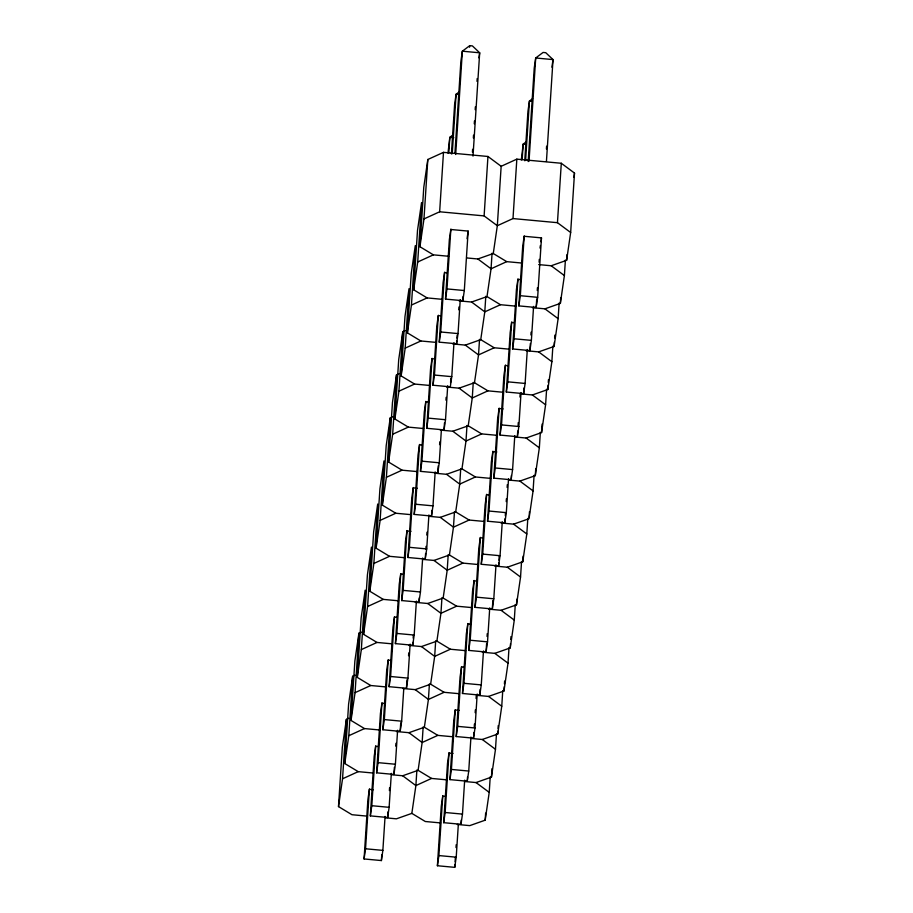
<?xml version="1.0" encoding="UTF-8"?>
<svg xmlns="http://www.w3.org/2000/svg" width="913" height="913" viewBox="0 0 913 913"><rect width="100%" height="100%" fill="white"/><g stroke="black" fill="none" stroke-linecap="round" stroke-linejoin="round"><path stroke-width="1.37" d="M367.231 816.131L351.95 814.716L338.495 806.59L342.341 747.165L346.381 719.353L348.8 718.257M338.495 806.59L342.546 778.789L346.381 719.353M373.497 773.06L358.216 771.645L344.76 763.53L348.606 704.094L352.646 676.282L355.054 675.186M344.76 763.53L348.8 735.718L352.646 676.282M379.762 729.989L364.481 728.574L351.026 720.46L354.872 661.023L358.912 633.223L361.32 632.127M351.026 720.46L355.066 692.647L358.912 633.223M357.291 677.389L361.137 617.964L365.177 590.152L361.331 649.588L357.291 677.389L370.735 685.515L386.028 686.93M363.557 634.33L367.403 574.893L371.443 547.092L367.597 606.517L363.557 634.33L377.001 642.444L392.293 643.859M369.822 591.259L373.657 531.834L377.708 504.022L373.862 563.458L369.822 591.259L383.266 599.385L398.559 600.8M376.088 548.199L379.922 488.763L383.974 460.951L380.128 520.387L376.088 548.199L389.531 556.314L404.824 557.729M411.078 514.658L395.797 513.243L382.342 505.129L386.188 445.692L390.239 417.892L392.647 416.796M382.342 505.129L386.393 477.316L390.239 417.892M417.344 471.599L402.062 470.184L388.607 462.058L392.453 402.633L396.504 374.821L398.913 373.725M385.069 816.427L382.867 850.38L381.394 860.56L364.07 858.95L367.905 799.526L369.445 788.992M364.07 858.95L365.542 848.782L369.388 789.346L373.383 789.722M388.607 462.058L392.658 434.257L396.504 374.821M423.609 428.528L408.328 427.113L394.873 418.999L398.719 359.562L402.759 331.761L405.178 330.654M391.335 773.357L389.132 807.32L387.66 817.489L370.336 815.891L374.17 756.455L375.711 745.921M370.336 815.891L371.808 805.711L375.654 746.286L378.324 746.526M394.873 418.999L398.924 391.186L402.759 331.761M401.138 375.928L404.984 316.503L409.024 288.691L405.189 348.127L401.138 375.928L414.593 384.053L429.875 385.469M397.6 730.286L395.397 764.249L393.925 774.429L376.601 772.82L380.436 713.384L381.976 702.862M376.601 772.82L378.073 762.652L381.919 703.215L384.59 703.466M407.403 332.868L411.249 273.432L415.289 245.631L411.443 305.056L407.403 332.868L420.859 340.983L436.14 342.398M403.774 688.642L401.663 721.19L400.179 731.359L382.855 729.749L386.701 670.325L388.23 659.791M382.855 729.749L384.339 719.581L388.185 660.145L390.844 660.396M413.669 289.798L417.515 230.361L421.555 202.56L417.709 261.997L413.669 289.798L427.124 297.912L442.406 299.338M410.12 644.156L407.928 678.119L406.445 688.288L389.121 686.69L392.967 627.254L394.496 616.731M389.121 686.69L390.604 676.51L394.45 617.085L397.109 617.325M448.671 256.268L433.378 254.853L419.934 246.727L423.78 187.302L427.82 159.49L443.49 152.357L487.953 156.477L501.157 166.292L497.323 225.716L493.271 253.529L477.853 258.972L466.737 257.945M381.394 860.56L381.76 854.899M416.385 601.096L414.194 635.049L412.71 645.229L395.386 643.619L399.232 584.194L400.761 573.661M395.386 643.619L396.87 633.451L400.716 574.015L403.375 574.266M419.934 246.727L423.974 218.926L427.82 159.49M387.66 817.489L388.025 811.828M389.394 790.601L389.577 787.771M422.651 558.026L420.459 591.989L418.976 602.158L401.652 600.56L405.498 541.124L407.027 530.59M401.652 600.56L403.135 590.38L406.981 530.955L410.976 531.32M393.925 774.429L394.382 767.354M395.751 746.126L395.934 743.296M428.916 514.955L426.725 548.918L425.241 559.098L407.917 557.489L411.763 498.053L413.292 487.531M407.917 557.489L409.401 547.321L413.235 487.884L417.241 488.25M400.179 731.359L400.739 722.868M435.181 471.895L432.99 505.859L431.507 516.028L414.182 514.418L418.028 454.994L419.558 444.46M414.182 514.418L415.666 504.25L419.501 444.814L422.171 445.065M406.445 688.288L407.004 679.797M408.556 655.751L408.739 652.921M441.356 430.24L439.256 462.788L437.772 472.957L420.448 471.359L424.294 411.923L425.823 401.4M420.448 471.359L421.932 461.179L425.766 401.754L428.437 402.005M423.974 218.926L439.644 211.782L443.49 152.357M412.71 645.229L412.893 642.398M413.167 638.153L413.349 635.322M447.712 385.765L445.51 419.718L444.038 429.897L426.713 428.288L430.559 368.863L432.089 358.33M426.713 428.288L428.186 418.12L432.032 358.683L434.702 358.935M418.976 602.158L419.25 597.912M453.978 342.695L451.775 376.658L450.303 386.827L432.979 385.229L436.813 325.793L438.354 315.259M447.986 153.156L449.824 137.327L452.996 134.953M432.979 385.229L434.451 375.049L438.297 315.624L440.968 315.864M448.819 152.893L449.824 137.327L453.829 137.692M425.241 559.098L425.606 553.438M425.88 549.192L426.063 546.362M426.793 535.041L426.976 532.211M460.243 299.635L458.041 333.587L456.568 343.767L439.244 342.158L443.079 282.722L444.62 272.2M451.41 153.955L454.617 104.436L456.089 94.256L459.262 91.882M439.244 342.158L440.717 331.99L444.563 272.553L447.233 272.804M452.255 153.692L456.089 94.256L458.76 94.507M431.507 516.028L431.872 510.367M445.498 299.087L446.982 288.919L450.828 229.494L468.152 231.092L464.306 290.528L462.834 300.697L445.498 299.087L449.344 239.663L450.874 229.129M454.925 153.338L460.882 61.365L462.355 51.196L469.75 45.65L472.398 45.901L479.679 52.794L473.002 156.1M455.678 154.491L462.355 51.196L479.679 52.794L478.937 57.884M416.887 770.013L415.883 785.579L411.843 813.38L396.413 818.824L385.297 817.797M437.772 472.957L438.229 465.892M439.598 444.665L439.781 441.835M423.153 726.942L422.148 742.509L418.097 770.321L402.679 775.765L391.563 774.738M444.038 429.897L444.494 422.822M445.955 400.179L446.137 397.349M429.418 683.883L428.414 699.449L424.362 727.25L408.944 732.694L396.436 731.541M450.577 382.581L450.851 378.336M435.684 640.812L434.679 656.379L430.628 684.191L415.21 689.635L402.701 688.47M456.568 343.767L456.751 340.937M456.934 338.107L457.116 335.276M458.76 309.804L458.942 306.973M441.949 597.753L440.945 613.308L436.893 641.12L421.475 646.564L408.967 645.411M462.834 300.697L463.108 296.451M472.432 152.117L472.614 149.287M473.356 137.966L473.539 135.135M474.269 123.814L474.452 120.984M475.182 109.663L475.365 106.832M477.008 81.371L477.191 78.541M448.215 554.682L447.199 570.248L443.159 598.049L427.741 603.493L415.232 602.34M454.48 511.611L453.464 527.178L449.424 554.99L433.995 560.434L422.879 559.407M460.734 468.552L459.73 484.118L455.69 511.919L440.26 517.363L429.144 516.336M458.315 824.633L456.215 857.181L454.731 867.35L437.407 865.741L441.253 806.316L442.782 795.782M437.407 865.741L438.891 855.572L442.737 796.136L445.396 796.387M467 425.481L465.995 441.047L461.955 468.86L446.525 474.304L435.41 473.265M464.671 780.147L462.48 814.111L460.997 824.279L443.672 822.681L447.518 763.245L449.048 752.723M443.672 822.681L445.156 812.502L448.991 753.077L452.996 753.442M473.265 382.421L472.261 397.988L468.221 425.789L452.791 431.233L440.283 430.08M538.681 264.599L551.19 265.763L566.619 260.319L570.659 232.507L557.455 222.692L512.992 218.572L497.323 225.716L484.118 215.902L487.953 156.477M470.937 737.088L468.746 771.04L467.262 781.22L449.938 779.611L453.784 720.186L455.313 709.652M449.938 779.611L451.421 769.442L455.256 710.006L459.262 710.382M479.53 339.351L478.526 354.917L474.486 382.718L459.056 388.173L446.548 387.009M477.202 694.017L475.011 727.981L473.527 738.149L456.203 736.551L460.049 677.115L461.579 666.581M456.203 736.551L457.687 726.371L461.522 666.947L464.192 667.186M485.796 296.28L484.792 311.847L480.74 339.659L465.322 345.103L452.814 343.939M483.468 650.946L481.265 684.91L479.793 695.09L462.469 693.481L466.315 634.044L467.844 623.522M462.469 693.481L463.941 683.312L467.787 623.876L470.457 624.127M492.061 253.221L491.057 268.787L487.006 296.588L471.587 302.032L459.079 300.879M454.731 867.35L454.914 864.52M455.096 861.689L455.37 857.444M456.009 847.538L456.192 844.708M489.733 607.887L487.531 641.85L486.058 652.019L468.734 650.41L472.569 590.985L474.109 580.451M468.734 650.41L470.206 640.241L474.052 580.805L476.723 581.056M495.999 564.816L493.796 598.78L492.324 608.948L475 607.35L478.834 547.914L480.375 537.392M460.997 824.279L461.27 820.034M475 607.35L476.472 597.17L480.318 537.746L482.988 537.985M467.262 781.22L467.536 776.974M502.264 521.757L500.062 555.709L498.589 565.889L481.254 564.28L485.1 504.855L486.629 494.321M481.254 564.28L482.737 554.111L486.583 494.675L489.242 494.926M473.527 738.149L473.893 732.488M474.258 726.828L474.44 723.998M475.171 712.676L475.353 709.846M476.084 698.525L476.266 695.706M508.53 478.686L506.327 512.649L504.843 522.818L487.519 521.22L491.365 461.784L492.894 451.25M487.519 521.22L489.003 511.04L492.849 451.615L496.843 451.981M479.793 695.09L480.158 689.429M514.784 435.627L512.592 469.579L511.109 479.759L493.785 478.15L497.631 418.713L499.16 408.191M493.785 478.15L495.268 467.981L499.114 408.545L503.109 408.921M512.992 218.572L516.838 159.147L561.301 163.267L574.505 173.082L570.659 232.507M521.049 392.556L518.858 426.519L517.374 436.688L500.05 435.079L503.896 375.654L505.425 365.12M486.058 652.019L486.606 643.528M487.063 636.452L487.245 633.622M500.05 435.079L501.534 424.91L505.38 365.474L508.039 365.725M492.324 608.948L492.872 600.469M527.315 349.485L525.123 383.449L523.64 393.617L506.316 392.019L510.162 332.583L511.691 322.061M521.323 159.946L523.172 144.117L526.333 141.743M506.316 392.019L507.799 381.839L511.634 322.415L514.304 322.666M522.168 159.684L523.172 144.117L525.831 144.368M498.589 565.889L498.772 563.059M498.955 560.228L499.228 555.983M533.58 306.426L531.389 340.378L529.905 350.558L512.581 348.949L516.427 289.524L517.956 278.99M524.747 160.756L527.954 111.226L529.437 101.058L532.599 98.672M512.581 348.949L514.065 338.78L517.899 279.344L520.57 279.595M525.591 160.483L529.437 101.058L532.096 101.297M457.253 824.462L469.75 825.626L485.18 820.182L485.636 813.106M504.843 522.818L505.117 518.573M505.311 515.742L505.494 512.912M506.224 501.591L506.407 498.76M507.137 487.451L507.32 484.62M518.846 305.889L520.33 295.709L524.165 236.284L541.489 237.882L537.654 297.318L536.171 307.487L518.846 305.889L522.692 246.453L524.222 235.931M528.182 161.555L534.219 68.155L535.703 57.987L543.087 52.44L545.746 52.692L553.027 59.596L546.431 161.475M529.015 161.281L535.703 57.987L553.027 59.596L551.909 67.22M485.18 820.182L489.22 792.37L490.235 776.803M464.9 781.528L476.015 782.555L491.445 777.111L491.993 768.62M511.109 479.759L511.383 475.513M491.445 777.111L495.485 749.299L496.489 733.744M471.165 738.457L482.281 739.484L497.711 734.041L497.893 731.21M498.076 728.38L498.258 725.55M517.374 436.688L517.739 431.027M518.105 425.367L518.287 422.536M519.942 397.064L520.125 394.233M497.711 734.041L501.751 706.24L502.755 690.673M477.431 695.398L488.546 696.425L503.976 690.981L504.25 686.736M504.433 683.905L504.615 681.075M523.64 393.617L524.005 387.968M503.976 690.981L508.016 663.169L509.02 647.602M482.304 652.202L494.812 653.354L510.241 647.91L510.515 643.665M510.789 639.42L510.972 636.589M529.905 350.558L530.362 343.482M530.909 334.991L531.092 332.161M510.241 647.91L514.281 620.11L515.286 604.543M488.569 609.131L501.077 610.295L516.496 604.851L516.872 599.19M536.171 307.487L536.718 298.996M537.266 290.505L537.449 287.675M539.104 262.214L539.286 259.383M546.419 149.002L546.602 146.171M516.496 604.851L520.547 577.039L521.551 561.472M494.835 566.071L507.343 567.224L522.761 561.78L523.126 556.12M522.761 561.78L526.812 533.968L527.817 518.413M529.118 517.294L529.483 511.634M501.1 523.001L513.608 524.153L529.026 518.71L533.078 490.909L534.082 475.342M508.758 480.067L519.874 481.094L535.292 475.65L535.748 468.574M535.292 475.65L539.343 447.838L540.348 432.271M515.023 436.996L526.139 438.023L541.557 432.579L542.105 424.089M541.557 432.579L545.597 404.779L546.613 389.212M557.455 222.692L561.301 163.267M521.277 393.937L532.393 394.964L547.823 389.52L548.097 385.275M548.279 382.444L548.462 379.614M547.823 389.52L551.863 361.708L552.879 346.141M526.162 350.74L538.659 351.893L554.088 346.449L554.362 342.204M554.636 337.958L554.819 335.128M554.088 346.449L558.128 318.648L559.133 303.082M532.416 307.67L544.924 308.834L560.354 303.378L560.719 297.718M560.354 303.378L564.394 275.578L565.398 260.011M566.619 260.319L566.984 254.659M469.522 47.214L469.75 45.65M467.045 238.727L468.152 231.092M540.017 248.062L540.382 245.517M540.941 241.705L541.489 237.882M573.9 177.248L574.505 173.082M501.157 166.292L516.838 159.147M417.709 261.997L433.378 254.853M411.443 305.056L427.124 297.912M522.008 263.058L506.726 261.643L491.057 268.787L477.853 258.972M405.189 348.127L420.859 340.983M515.742 306.129L500.461 304.714L484.792 311.847L471.587 302.032M398.924 391.186L414.593 384.053M509.477 349.188L494.195 347.773L478.526 354.917L465.322 345.103M392.658 434.257L408.328 427.113M503.223 392.259L487.93 390.844L472.261 397.988L459.056 388.173M386.393 477.316L402.062 470.184M496.957 435.318L481.665 433.903L465.995 441.047L452.791 431.233M380.128 520.387L395.797 513.243M490.692 478.389L475.399 476.974L459.73 484.118L446.525 474.304M373.862 563.458L389.531 556.314M484.426 521.46L469.134 520.045L453.464 527.178L440.26 517.363M367.597 606.517L383.266 599.385M478.161 564.519L462.88 563.104L447.199 570.248L433.995 560.434M361.331 649.588L377.001 642.444M471.895 607.59L456.614 606.175L440.945 613.308L427.741 603.493M355.066 692.647L370.735 685.515M465.63 650.649L450.349 649.234L434.679 656.379L421.475 646.564M348.8 735.718L364.481 728.574M459.365 693.72L444.083 692.305L428.414 699.449L415.21 689.635M342.546 778.789L358.216 771.645M453.099 736.791L437.818 735.376L422.148 742.509L408.944 732.694M446.834 779.85L431.552 778.435L415.883 785.579L402.679 775.765M439.644 211.782L484.118 215.902M446.982 288.919L464.306 290.528M520.33 295.709L537.654 297.318M440.717 331.99L458.041 333.587M514.065 338.78L531.389 340.378M434.451 375.049L451.775 376.658M507.799 381.839L525.123 383.449M428.186 418.12L445.51 419.718M501.534 424.91L518.858 426.519M421.932 461.179L439.256 462.788M495.268 467.981L512.592 469.579M415.666 504.25L432.99 505.859M489.003 511.04L506.327 512.649M409.401 547.321L426.725 548.918M482.737 554.111L500.062 555.709M403.135 590.38L420.459 591.989M476.472 597.17L493.796 598.78M396.87 633.451L414.194 635.049M470.206 640.241L487.531 641.85M390.604 676.51L407.928 678.119M463.941 683.312L481.265 684.91M384.339 719.581L401.663 721.19M457.687 726.371L475.011 727.981M378.073 762.652L395.397 764.249M451.421 769.442L468.746 771.04M371.808 805.711L389.132 807.32M445.156 812.502L462.48 814.111M440.568 822.921L425.287 821.506L411.843 813.38M365.542 848.782L382.867 850.38M438.891 855.572L456.215 857.181M493.271 253.529L506.726 261.643M487.006 296.588L500.461 304.714M480.74 339.659L494.195 347.773M474.486 382.718L487.93 390.844M468.221 425.789L481.665 433.903M461.955 468.86L475.399 476.974M455.69 511.919L469.134 520.045M449.424 554.99L462.88 563.104M443.159 598.049L456.614 606.175M436.893 641.12L450.349 649.234M430.628 684.191L444.083 692.305M424.362 727.25L437.818 735.376M418.097 770.321L431.552 778.435M551.19 265.763L564.394 275.578M544.924 308.834L558.128 318.648M538.659 351.893L551.863 361.708M532.393 394.964L545.597 404.779M526.139 438.023L539.343 447.838M519.874 481.094L533.078 490.909M513.608 524.153L526.812 533.968M507.343 567.224L520.547 577.039M501.077 610.295L514.281 620.11M494.812 653.354L508.016 663.169M488.546 696.425L501.751 706.24M482.281 739.484L495.485 749.299M476.015 782.555L489.22 792.37"/></g></svg>
